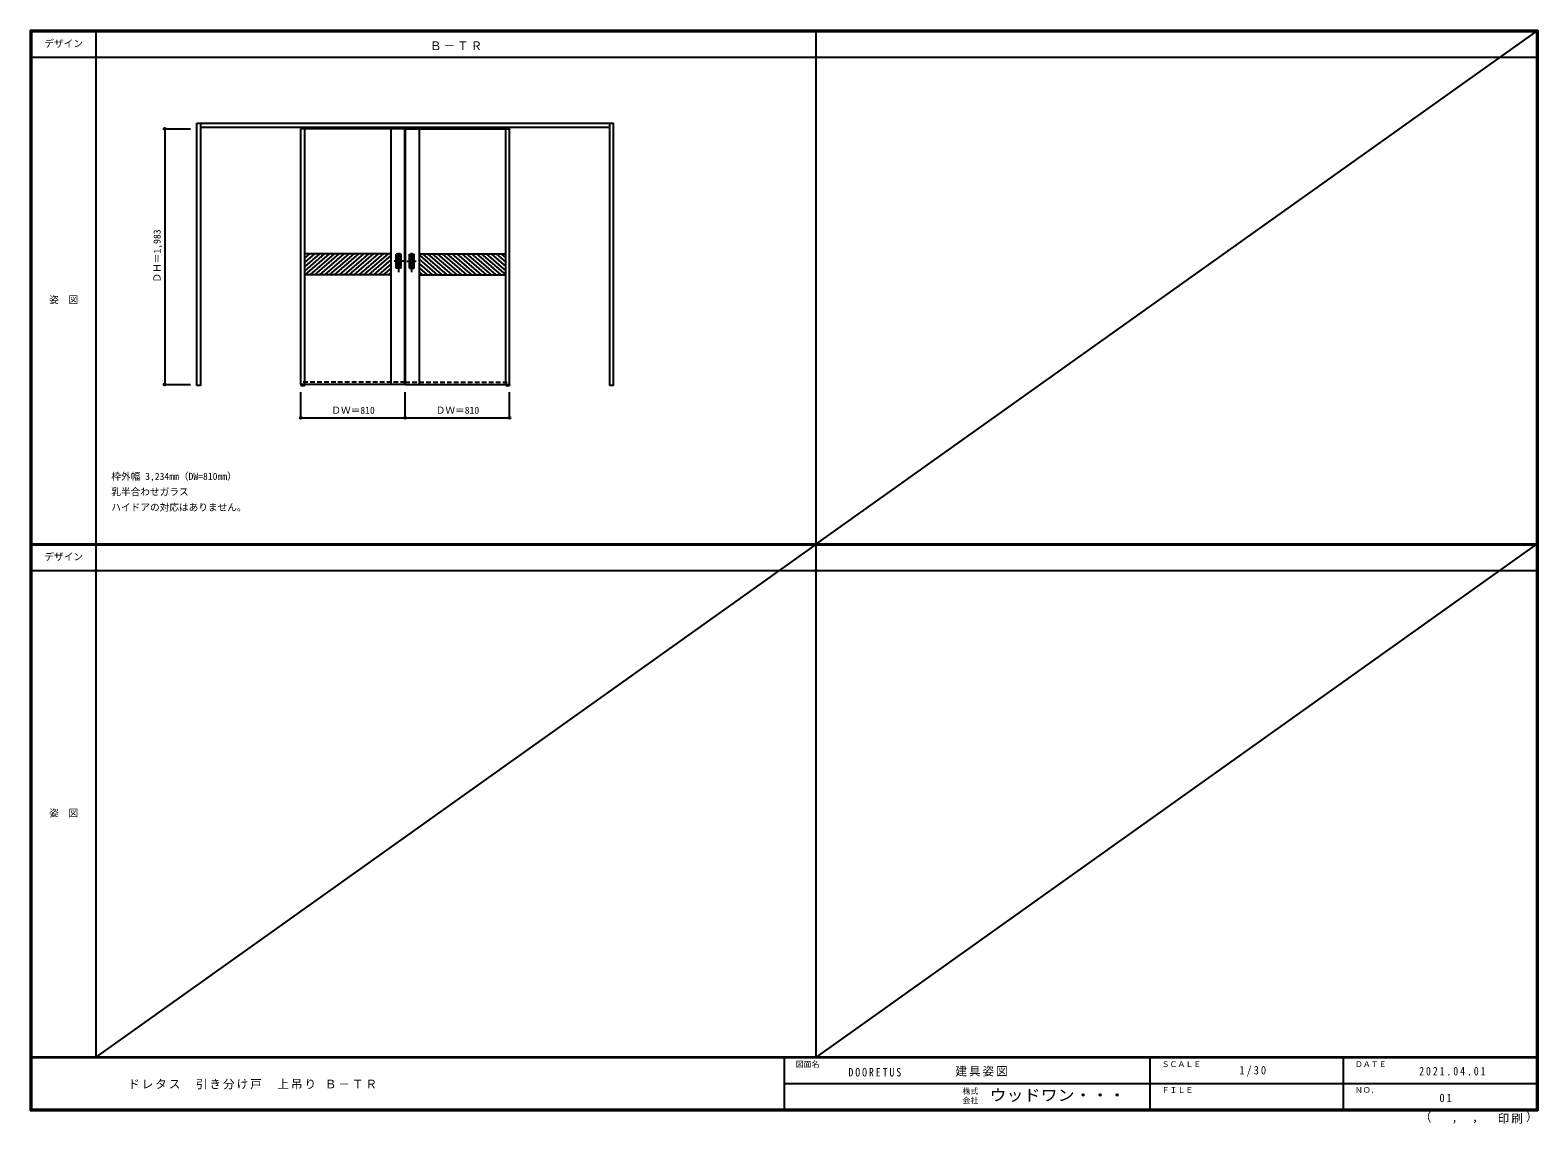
# Model space of a CAD drawing. Units: millimetres, scale not verified. Extents: x -6000 to 5700, y -4307 to 4175.
import ezdxf
from ezdxf.enums import TextEntityAlignment as Align

# ---------------------------------------------------------------- set-up
doc = ezdxf.new("R2010")
doc.units = ezdxf.units.MM
doc.header["$LTSCALE"] = 30
doc.header["$PDMODE"] = 32
doc.header["$PDSIZE"] = 15
doc.linetypes.add('CHAIN1', pattern=[8, 5, -1, 1, -1])
doc.linetypes.add('DASHED1', pattern=[1.8, 1.2, -0.6])
for name, color, linetype in [('0-2_扉', 7, 'Continuous'), ('0-4_枠', 3, 'Continuous'), ('0-6_引手', 7, 'Continuous'), ('0-A_文字', 7, 'Continuous'), ('0-B_寸法', 7, 'Continuous'), ('0-C_ハッチ', 4, 'Continuous'), ('F-1_枠', 6, 'Continuous'), ('F-A_文字', 7, 'Continuous')]:
    doc.layers.add(name, color=color, linetype=linetype)
doc.styles.add('ＭＳ ゴシック', font='')
doc.styles.get('ＭＳ ゴシック').set_extended_font_data('MS Gothic')

msp = doc.modelspace()

# ---------------------------------------------------------------- linework, layer by layer
at = {"layer": '0-2_扉'}
for p, q in [((-3089.15, 3409.5), (-3899.15, 3409.5)), ((-3899.15, 1426.5), (-3899.15, 3409.5)), ((-3869.15, 1426.5), (-3869.15, 3409.5)), ((-3199.15, 1426.5), (-3199.15, 3409.5)), ((-3091.15, 1426.5), (-3091.15, 3409.5)), ((-3089.15, 3409.5), (-2279.15, 3409.5)), ((-3089.15, 1426.5), (-3089.15, 3409.5)), ((-3089.15, 1426.5), (-3089.15, 3409.5)), ((-3087.15, 1426.5), (-3087.15, 3409.5)), ((-2979.15, 1426.5), (-2979.15, 3409.5)), ((-2309.15, 1426.5), (-2309.15, 3409.5)), ((-2279.15, 1426.5), (-2279.15, 3409.5)), ((-3199.15, 2441.5), (-3869.15, 2441.5)), ((-2979.15, 2441.5), (-2309.15, 2441.5)), ((-3199.15, 2276.5), (-3869.15, 2276.5)), ((-2979.15, 2276.5), (-2309.15, 2276.5)), ((-3089.15, 1426.5), (-3899.15, 1426.5)), ((-3089.15, 1426.5), (-2279.15, 1426.5))]:
    msp.add_line(p, q, dxfattribs=at)
at = {"layer": '0-2_扉', "color": 4, "linetype": 'DASHED1'}
for p, q in [((-3899.15, 3409.5), (-3899.15, 3405.5)), ((-2279.15, 3409.5), (-2279.15, 3405.5))]:
    msp.add_line(p, q, dxfattribs=at)
at = {"layer": '0-2_扉', "linetype": 'DASHED1'}
for q in [(-3899.15, 1444.5), (-2279.15, 1444.5)]:
    msp.add_line((-3089.15, 1444.5), q, dxfattribs=at)
at = {"layer": '0-4_枠'}
for p, q in [((-4706.15, 1418), (-4706.15, 3453)), ((-4706.15, 3453), (-1472.15, 3453)), ((-4676.15, 1418), (-4676.15, 3453)), ((-4676.15, 3423), (-1502.15, 3423)), ((-1502.15, 1418), (-1502.15, 3453)), ((-1472.15, 1418), (-1472.15, 3453)), ((-4676.15, 1418), (-4706.15, 1418)), ((-3899.15, 1426.5), (-3899.15, 1418)), ((-3899.15, 1418), (-3869.15, 1418)), ((-3869.15, 1426.5), (-3869.15, 1418)), ((-2309.15, 1426.5), (-2309.15, 1418)), ((-2309.15, 1418), (-2279.15, 1418)), ((-2279.15, 1426.5), (-2279.15, 1418)), ((-1472.15, 1418), (-1502.15, 1418))]:
    msp.add_line(p, q, dxfattribs=at)
at = {"layer": '0-4_枠', "color": 4, "linetype": 'DASHED1'}
for p, q in [((-3899.15, 1426), (-3899.15, 3423)), ((-3869.15, 1426), (-3869.15, 3423)), ((-2309.15, 1426), (-2309.15, 3423)), ((-2279.15, 1426), (-2279.15, 3423))]:
    msp.add_line(p, q, dxfattribs=at)
at = {"layer": '0-6_引手', "linetype": 'CHAIN1'}
for p, q in [((-3140.15, 2298.77), (-3140.15, 2469.62)), ((-3038.15, 2298.77), (-3038.15, 2469.62)), ((-3102.08, 2384), (-3174.59, 2384)), ((-3076.22, 2384), (-3003.71, 2384))]:
    msp.add_line(p, q, dxfattribs=at)
at = {"layer": '0-6_引手'}
for p, q in [((-3121.15, 2439), (-3159.15, 2439)), ((-3159.15, 2329), (-3159.15, 2439)), ((-3127.65, 2423), (-3152.65, 2423)), ((-3152.65, 2345), (-3152.65, 2423)), ((-3127.65, 2345), (-3152.65, 2345)), ((-3127.65, 2345), (-3127.65, 2423)), ((-3121.15, 2329), (-3121.15, 2439)), ((-3057.15, 2439), (-3019.15, 2439)), ((-3057.15, 2329), (-3057.15, 2439)), ((-3050.65, 2423), (-3025.65, 2423)), ((-3050.65, 2345), (-3050.65, 2423)), ((-3050.65, 2345), (-3025.65, 2345)), ((-3025.65, 2345), (-3025.65, 2423)), ((-3019.15, 2329), (-3019.15, 2439)), ((-3121.15, 2329), (-3159.15, 2329)), ((-3057.15, 2329), (-3019.15, 2329))]:
    msp.add_line(p, q, dxfattribs=at)
at = {"layer": '0-6_引手', "linetype": 'DASHED1'}
for p, q in [((-3156.15, 2333), (-3156.15, 2435)), ((-3022.15, 2333), (-3022.15, 2435)), ((-3124.15, 2333), (-3156.15, 2333)), ((-3054.15, 2333), (-3022.15, 2333))]:
    msp.add_line(p, q, dxfattribs=at)
for points in [[(-3124.15, 2333), (-3124.15, 2435), (-3156.15, 2435)], [(-3054.15, 2333), (-3054.15, 2435), (-3022.15, 2435)]]:
    msp.add_lwpolyline(points, dxfattribs=at)
at = {"layer": '0-B_寸法', "color": 4}
for p, q in [((-4956.15, 3409.5), (-4756.15, 3409.5)), ((-4956.15, 3409.5), (-4956.15, 1426.5)), ((-4956.15, 1426.5), (-4756.15, 1426.5)), ((-3899.15, 1168), (-3899.15, 1368)), ((-3089.15, 1168), (-3089.15, 1368)), ((-2279.15, 1168), (-2279.15, 1368)), ((-3899.15, 1168), (-2279.15, 1168))]:
    msp.add_line(p, q, dxfattribs=at)
at = {"layer": '0-B_寸法'}
for p in [(-4956.15, 3409.5), (-4956.15, 1426.5), (-3899.15, 1168), (-3089.15, 1168), (-2279.15, 1168)]:
    msp.add_point(p, dxfattribs=at)
at = {"layer": '0-C_ハッチ'}
for p, q in [((-3755.66, 2441.5), (-3869.15, 2342.66)), ((-3793.73, 2441.5), (-3869.15, 2375.81)), ((-3717.6, 2441.5), (-3869.15, 2309.5)), ((-3831.79, 2441.5), (-3869.15, 2408.96)), ((-3679.53, 2441.5), (-3868.98, 2276.5)), ((-3641.47, 2441.5), (-3830.91, 2276.5)), ((-3603.41, 2441.5), (-3792.85, 2276.5)), ((-3565.34, 2441.5), (-3754.79, 2276.5)), ((-3527.28, 2441.5), (-3716.72, 2276.5)), ((-3489.21, 2441.5), (-3678.66, 2276.5)), ((-3451.15, 2441.5), (-3640.59, 2276.5)), ((-3413.08, 2441.5), (-3602.53, 2276.5)), ((-3375.02, 2441.5), (-3564.46, 2276.5)), ((-3336.95, 2441.5), (-3526.4, 2276.5)), ((-3298.89, 2441.5), (-3488.33, 2276.5)), ((-3260.83, 2441.5), (-3450.27, 2276.5)), ((-3222.76, 2441.5), (-3412.21, 2276.5)), ((-3199.15, 2428.91), (-3374.14, 2276.5)), ((-3199.15, 2395.76), (-3336.08, 2276.5)), ((-3199.15, 2362.61), (-3298.01, 2276.5)), ((-2979.15, 2428.91), (-2804.16, 2276.5)), ((-2979.15, 2395.76), (-2842.22, 2276.5)), ((-2979.15, 2362.61), (-2880.29, 2276.5)), ((-2955.54, 2441.5), (-2766.1, 2276.5)), ((-2917.48, 2441.5), (-2728.03, 2276.5)), ((-2879.41, 2441.5), (-2689.97, 2276.5)), ((-2841.35, 2441.5), (-2651.9, 2276.5)), ((-2803.28, 2441.5), (-2613.84, 2276.5)), ((-2765.22, 2441.5), (-2575.77, 2276.5)), ((-2727.15, 2441.5), (-2537.71, 2276.5)), ((-2689.09, 2441.5), (-2499.64, 2276.5)), ((-2651.02, 2441.5), (-2461.58, 2276.5)), ((-2612.96, 2441.5), (-2423.52, 2276.5)), ((-2574.9, 2441.5), (-2385.45, 2276.5)), ((-2536.83, 2441.5), (-2347.39, 2276.5)), ((-2498.77, 2441.5), (-2309.32, 2276.5)), ((-2460.7, 2441.5), (-2309.15, 2309.5)), ((-2422.64, 2441.5), (-2309.15, 2342.66)), ((-2384.57, 2441.5), (-2309.15, 2375.81)), ((-2346.51, 2441.5), (-2309.15, 2408.96)), ((-3199.15, 2329.45), (-3259.95, 2276.5)), ((-3199.15, 2296.3), (-3221.88, 2276.5)), ((-2979.15, 2329.45), (-2918.35, 2276.5)), ((-2979.15, 2296.3), (-2956.42, 2276.5))]:
    msp.add_line(p, q, dxfattribs=at)
at = {"layer": 'F-1_枠'}
for p, q in [((-6000, 4175), (5700, 4175)), ((-6000, 4175), (-6000, -4205)), ((-6000, 4170), (5700, 4170)), ((-6000, 4165), (5700, 4165)), ((-5995, 4175), (-5995, -4205)), ((-5990, 4175), (-5990, -4205)), ((-5490, 4175), (-5490, -3790)), ((100, -3790), (100, 4175)), ((5690, 4175), (5690, -4205)), ((5695, 4175), (5695, -4205)), ((5700, 4175), (5700, -4205)), ((-6000, 3965), (5700, 3965)), ((-6000, 190.5), (5700, 190.5)), ((-6000, 187.5), (5700, 187.5)), ((-6000, 184.5), (5700, 184.5)), ((-6000, -15.5), (5700, -15.5)), ((5700, -3790), (-6000, -3790)), ((5700, -3795), (-6000, -3795)), ((-150, -3795), (-150, -4195)), ((2690, -3795), (2690, -4195)), ((4190, -3795), (4190, -4195)), ((-150, -3995), (5690, -3995.01)), ((5700, -4195), (-6000, -4195)), ((5700, -4200), (-6000, -4200)), ((5700, -4205), (-6000, -4205))]:
    msp.add_line(p, q, dxfattribs=at)
at = {"layer": 'F-A_文字'}
for p, q in [((5690, 4168), (100, 190.5)), ((100, 187.5), (-5490, -3790)), ((5690, 187.5), (100, -3790))]:
    msp.add_line(p, q, dxfattribs=at)

# ---------------------------------------------------------------- texts
at = {"layer": '0-A_文字', "style": 'ＭＳ ゴシック'}
for s, p in [('枠外幅 3,234mm（DW=810mm）', (-5370, 670.5)), ('乳半合わせガラス', (-5370, 550.5)), ('ハイドアの対応はありません。', (-5370, 430.5))]:
    msp.add_text(s, height=54.99, dxfattribs=at).set_placement(p, align=Align.BOTTOM_LEFT)
at = {"layer": '0-A_文字', "insert": (-2897.5, 4020), "char_height": 65.98, "attachment_point": 7, "style": 'ＭＳ ゴシック'}
msp.add_mtext('\\T1.17;Ｂ－ＴＲ', dxfattribs=at)
at = {"layer": '0-B_寸法', "style": 'ＭＳ ゴシック'}
msp.add_text('ＤＨ＝1,983', height=54.99, rotation=90, dxfattribs=at).set_placement((-4971.15, 2217.75), align=Align.BOTTOM_LEFT)
for p in [(-3662.9, 1183), (-2852.9, 1183)]:
    msp.add_text('ＤＷ＝810', height=54.99, dxfattribs=at).set_placement(p, align=Align.BOTTOM_LEFT)
at = {"layer": 'F-A_文字', "style": 'ＭＳ ゴシック'}
for s, height, p in [('デザイン', 54.99, (-5890, 4027.5)), ('姿\u3000図', 54.99, (-5852.5, 2040.25)), ('デザイン', 54.99, (-5890, 47)), ('姿\u3000図', 54.99, (-5852.5, -1940.25)), ('図面名', 43.99, (-60, -3880)), ('ＳＣＡＬＥ', 43.99, (2780, -3880)), ('ＤＡＴＥ', 43.99, (4280, -3880)), ('株式', 43.99, (1235, -4089)), ('ＦＩＬＥ', 43.99, (2780, -4080)), ('ＮＯ．', 43.99, (4280, -4080)), ('会社', 43.99, (1235, -4161)), ('（', 65.98, (4784.03, -4308.31)), ('）', 65.98, (5608.4, -4304.13)), (',', 65.98, (5031.28, -4308.31)), (',', 65.98, (5190.2, -4305.53))]:
    msp.add_text(s, height=height, dxfattribs=at).set_placement(p, align=Align.BOTTOM_LEFT)
at = {"layer": 'F-A_文字', "style": 'ＭＳ ゴシック', "width": 1.1}
msp.add_text('ウッドワン・・・', height=87.98, dxfattribs=at).set_placement((1445, -4155), align=Align.BOTTOM_LEFT)
at = {"layer": 'F-A_文字', "char_height": 65.98, "attachment_point": 7, "style": 'ＭＳ ゴシック'}
for s, insert in [('\\T1.17;建具姿図', (1180.42, -3940)), ('\\T1.38;\\W0.9;1/30', (3383.75, -3940)), ('\\T1.17;ドレタス\u3000引き分け戸\u3000上吊り\\~Ｂ－ＴＲ', (-5240, -4040)), ('\\T1.39;\\W0.85;DOORETUS', (350, -3940.79)), ('\\T1.39;\\W0.85;2021.04.01', (4778.75, -3932.5)), ('\\T1.36;\\W0.9;01', (4936.25, -4140)), ('\\T1.17;印刷', (5388.15, -4306.92))]:
    msp.add_mtext(s, dxfattribs=dict(at, insert=insert))

doc.saveas('drawing.dxf')
